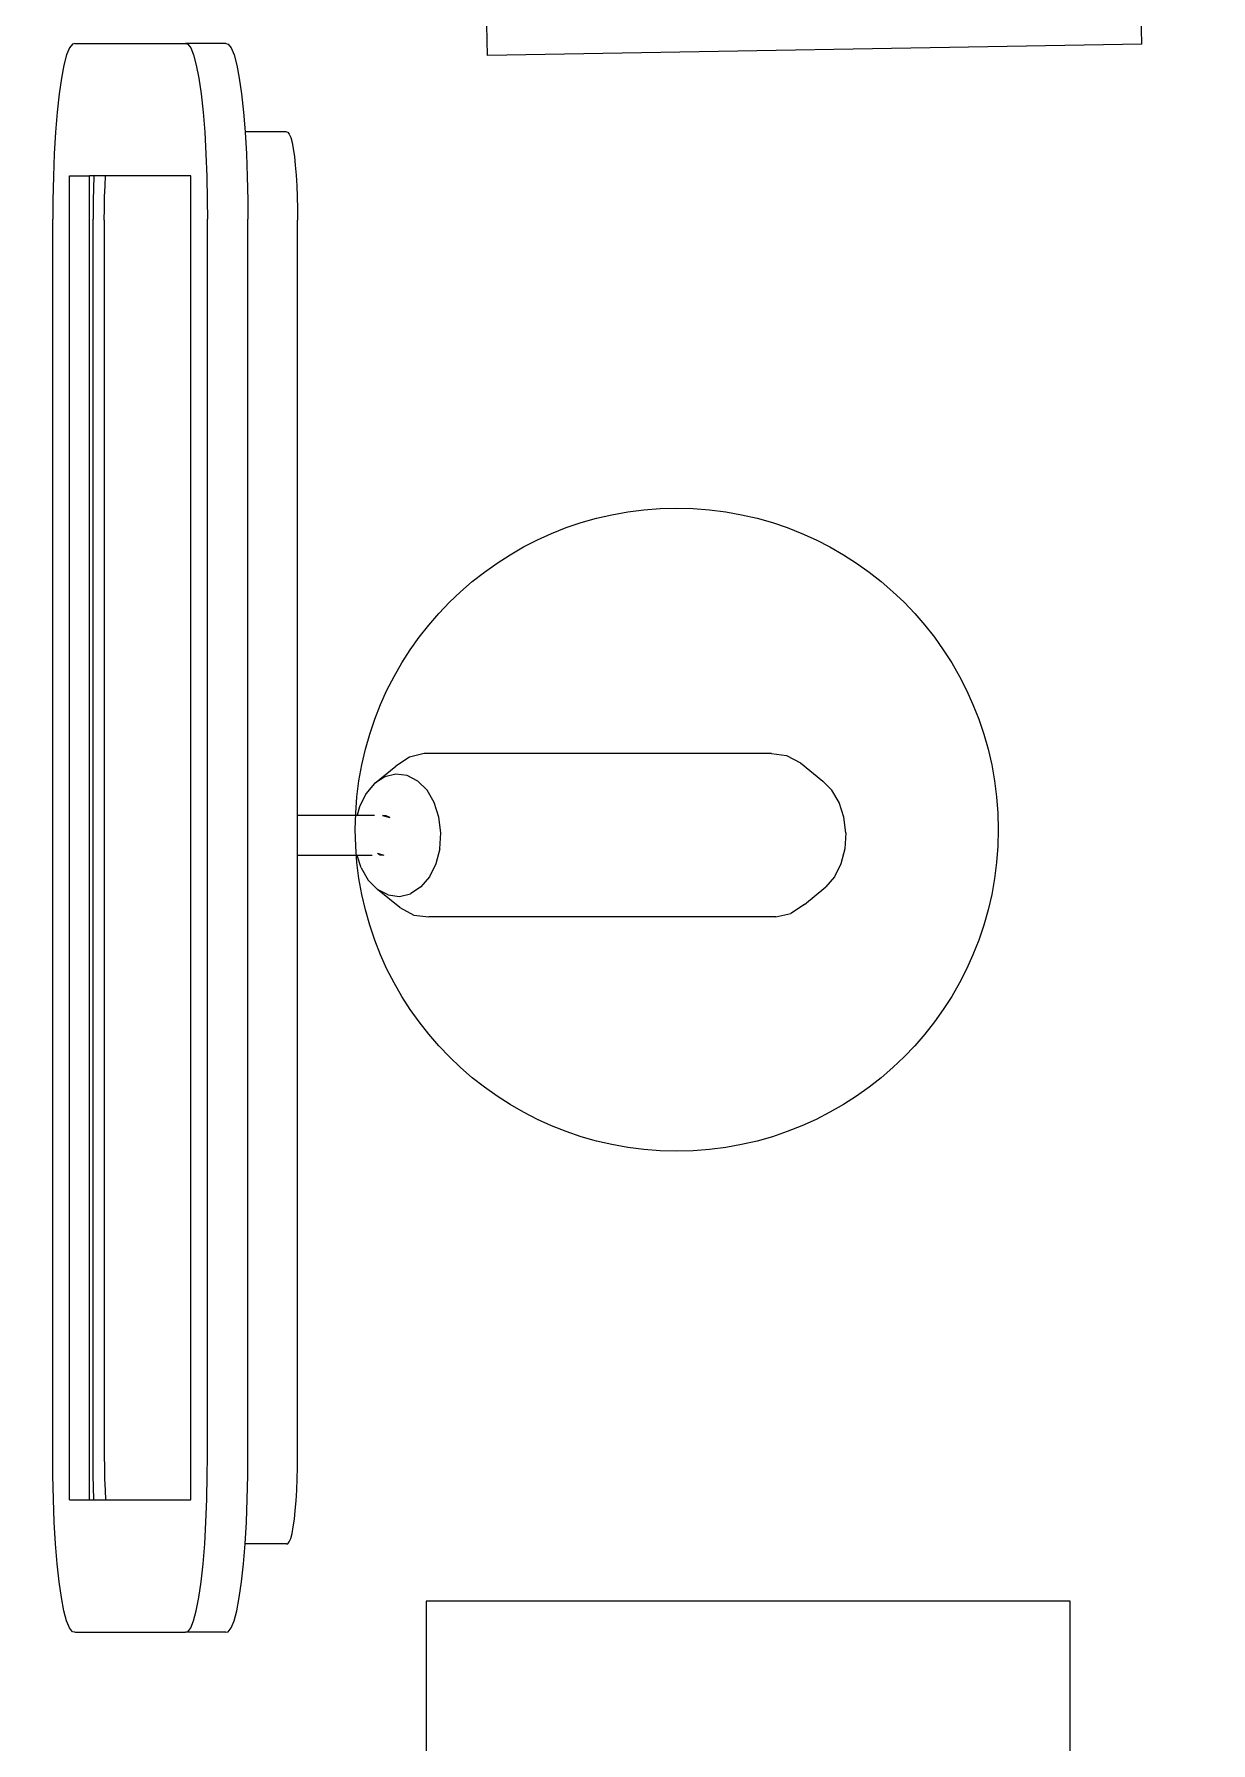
# Model space of a CAD drawing. Header units: metres. Extents: x -17 to 101, y 0 to 79.
# Drawn here: x 57.842 to 58.207, y 28.692 to 29.223 of the extents above; entities that cross this region are included whole.
import ezdxf

# ---------------------------------------------------------------- set-up
doc = ezdxf.new("R2010")
doc.units = ezdxf.units.M
doc.linetypes.add('HIDDEN2', pattern=[0.1875, 0.125, -0.0625])
doc.layers.add('Cotas varias El', color=253, linetype='Continuous', lineweight=13)
doc.layers.add('TOMACORRIENTE', color=5, linetype='HIDDEN2', lineweight=30)

msp = doc.modelspace()

# ---------------------------------------------------------------- linework, layer by layer
at = {"layer": 'Cotas varias El'}
for p, q in [((58.18543569856325, 29.21947791656413), (58.18527403473951, 29.22900154453924)), ((57.9822649684275, 29.21602908833194), (57.98210330460421, 29.22555271630705)), ((57.85158657733609, 29.21617246287853, -0.04536349000801998), (57.85074410279435, 29.21301331909756, -0.04536349000801998)), ((57.8524756031909, 29.21837010512256, -0.04536349000801998), (57.85158657733609, 29.21617246287853, -0.04536349000801998)), ((57.85339410229244, 29.21956402941935, -0.04536349000801998), (57.8524756031909, 29.21837010512256, -0.04536349000801998)), ((57.85412490296744, 29.21969542599201, -0.04536349000801998), (57.85339410229244, 29.21956402941935, -0.04536349000801998)), ((57.85412490296744, 29.21969542599201, -0.04536349000801998), (57.88848072867108, 29.21969542599201, -0.04536349000801998)), ((57.9010379347103, 29.21969542599201, -0.04536349000801998), (57.88848072867108, 29.21969542599201, -0.04536349000801998)), ((57.88848072867108, 29.21969542599201, -0.04536349000801998), (57.88921152934608, 29.21956402941935, -0.04536349000801998)), ((57.88921152934608, 29.21956402941935, -0.04536349000801998), (57.89013002844763, 29.21837010512256, -0.04536349000801998)), ((57.89013002844763, 29.21837010512256, -0.04536349000801998), (57.89101905430243, 29.21617246287853, -0.04536349000801998)), ((57.89101905430243, 29.21617246287853, -0.04536349000801998), (57.89186152884417, 29.21301331909756, -0.04536349000801998)), ((57.9010379347103, 29.21969542599201, -0.04536349000801998), (57.9017687353853, 29.21956402941935, -0.04536349000801998)), ((57.9017687353853, 29.21956402941935, -0.04536349000801998), (57.90268723448685, 29.21837010512256, -0.04536349000801998)), ((57.90268723448685, 29.21837010512256, -0.04536349000801998), (57.90357626034188, 29.21617246287853, -0.04536349000801998)), ((57.90357626034188, 29.21617246287853, -0.04536349000801998), (57.90441873488339, 29.21301331909756, -0.04536349000801998)), ((58.18543569856325, 29.21947791656413), (57.9822649684275, 29.21602908833194)), ((57.85074410279435, 29.21301331909756, -0.04536349000801998), (57.84996436338815, 29.20895336050437, -0.04536349000801998)), ((57.89186152884417, 29.21301331909756, -0.04536349000801998), (57.89264126825037, 29.20895336050437, -0.04536349000801998)), ((57.90441873488339, 29.21301331909756, -0.04536349000801998), (57.90519847428982, 29.20895336050437, -0.04536349000801998)), ((57.84996436338815, 29.20895336050437, -0.04536349000801998), (57.84926233780561, 29.20407057835466, -0.04536349000801998)), ((57.89264126825037, 29.20895336050437, -0.04536349000801998), (57.89334329383291, 29.20407057835466, -0.04536349000801998)), ((57.90519847428982, 29.20895336050437, -0.04536349000801998), (57.90590049987236, 29.20407057835466, -0.04536349000801998)), ((57.84926233780561, 29.20407057835466, -0.04536349000801998), (57.84865151186341, 29.1984587702331, -0.04536349000801998)), ((57.89334329383291, 29.20407057835466, -0.04536349000801998), (57.89395411977512, 29.1984587702331, -0.04536349000801998)), ((57.90590049987236, 29.20407057835466, -0.04536349000801998), (57.90651132581456, 29.1984587702331, -0.04536349000801998)), ((57.84865151186341, 29.1984587702331, -0.04536349000801998), (57.84814361944541, 29.19222573821564, -0.04536349000801998)), ((57.89395411977512, 29.1984587702331, -0.04536349000801998), (57.89446201219312, 29.19222573821564, -0.04536349000801998)), ((57.90651132581456, 29.1984587702331, -0.04536349000801998), (57.90701366364897, 29.19229390599178, -0.04536349000801998)), ((57.84814361944541, 29.19222573821564, -0.04536349000801998), (57.847748417096, 29.18549121800372, -0.04536349000801998)), ((57.89446201219312, 29.19222573821564, -0.04536349000801998), (57.89485721454253, 29.18549121800372, -0.04536349000801998)), ((57.91983519814471, 29.19229390599178, -0.04536349000801998), (57.90701366364897, 29.19229390599178, -0.04536349000801998)), ((57.90701366364897, 29.19229390599178, -0.04536349000801998), (57.90701921823256, 29.19222573821564, -0.04536349000801998)), ((57.90701921823256, 29.19222573821564, -0.04536349000801998), (57.90741442058174, 29.18549121800372, -0.04536349000801998)), ((57.91983519814471, 29.19229390599178, -0.04536349000801998), (57.92028939963348, 29.1922122414275, -0.04536349000801998)), ((57.92028939963348, 29.1922122414275, -0.04536349000801998), (57.92073782600824, 29.19162934794069, -0.04536349000801998)), ((57.92073782600824, 29.19162934794069, -0.04536349000801998), (57.92117186305904, 29.19055642283585, -0.04536349000801998)), ((57.92117186305904, 29.19055642283585, -0.04536349000801998), (57.92158317299277, 29.18901407686, -0.04536349000801998)), ((57.92158317299277, 29.18901407686, -0.04536349000801998), (57.92196385460102, 29.18703193827052, -0.04536349000801998)), ((57.847748417096, 29.18549121800372, -0.04536349000801998), (57.84747349659938, 29.17838457882083, -0.04536349000801998)), ((57.89485721454253, 29.18549121800372, -0.04536349000801998), (57.89513213503938, 29.17838457882083, -0.04536349000801998)), ((57.90741442058174, 29.18549121800372, -0.04536349000801998), (57.90768934107859, 29.17838457882083, -0.04536349000801998)), ((57.92196385460102, 29.18703193827052, -0.04536349000801998), (57.92230659504185, 29.18464808368155, -0.04536349000801998)), ((57.92230659504185, 29.18464808368155, -0.04536349000801998), (57.92260481031758, 29.18190830661744, -0.04536349000801998)), ((57.84747349659938, 29.17838457882083, -0.04536349000801998), (57.84732413914048, 29.17104233824413, -0.04536349000801998)), ((57.85244951186951, 28.7675703459917, -0.04536349000801998), (57.85244951186951, 29.17859314599166, -0.04536349000801998)), ((57.85244951186951, 29.17859314599166, -0.04536349000801998), (57.85872811488912, 29.17859314599166, -0.04536349000801998)), ((57.85872811488912, 28.7675703459917, -0.04536349000801998), (57.85872811488912, 29.17859314599166, -0.04536349000801998)), ((57.86003877106418, 29.17859314599166, -0.04536349000801998), (57.85872811488912, 29.17859314599166, -0.04536349000801998)), ((57.8600307026386, 29.17838457882083, -0.04536349000801998), (57.85988134517993, 29.17104233824413, -0.04536349000801998)), ((57.86003877106418, 29.17859314599166, -0.04536349000801998), (57.8600307026386, 29.17838457882083, -0.04536349000801998)), ((57.86368711383761, 29.17859314599166, -0.04536349000801998), (57.86003877106418, 29.17859314599166, -0.04536349000801998)), ((57.86351013673311, 29.17557733424557, -0.04536349000801998), (57.86368711383761, 29.17859314599166, -0.04536349000801998)), ((57.89015611976924, 29.17859314599166, -0.04536349000801998), (57.86368711383761, 29.17859314599166, -0.04536349000801998)), ((57.89015611976924, 28.7675703459917, -0.04536349000801998), (57.89015611976924, 29.17859314599166, -0.04536349000801998)), ((57.89513213503938, 29.17838457882083, -0.04536349000801998), (57.89528149249804, 29.17104233824413, -0.04536349000801998)), ((57.90768934107859, 29.17838457882083, -0.04536349000801998), (57.90783869853726, 29.17104233824413, -0.04536349000801998)), ((57.92260481031758, 29.18190830661744, -0.04536349000801998), (57.92285277175324, 29.17886523782538, -0.04536349000801998)), ((57.92285277175324, 29.17886523782538, -0.04536349000801998), (57.92304571604291, 29.17557733424557, -0.04536349000801998)), ((57.86337591602296, 29.17210775606047, -0.04536349000801998), (57.86351013673311, 29.17557733424557, -0.04536349000801998)), ((57.92304571604291, 29.17557733424557, -0.04536349000801998), (57.92317993675306, 29.17210775606047, -0.04536349000801998)), ((57.84732413914048, 29.17104233824413, -0.04536349000801998), (57.84730770170131, 29.16520050959154, -0.04536349000801998)), ((57.85988134517993, 29.17104233824413, -0.04536349000801998), (57.85986490774053, 29.16520050959154, -0.04536349000801998)), ((57.86329278118592, 29.16489238599199, -0.04536349000801998), (57.8633029972541, 29.16852315339831, -0.04536349000801998)), ((57.8633029972541, 29.16852315339831, -0.04536349000801998), (57.86337591602296, 29.17210775606047, -0.04536349000801998)), ((57.89528149249804, 29.17104233824413, -0.04536349000801998), (57.89529792993721, 29.16520050959154, -0.04536349000801998)), ((57.90783869853726, 29.17104233824413, -0.04536349000801998), (57.90785513597666, 29.16520050959154, -0.04536349000801998)), ((57.92317993675306, 29.17210775606047, -0.04536349000801998), (57.92325285552215, 29.16852315339831, -0.04536349000801998)), ((57.92325285552215, 29.16852315339831, -0.04536349000801998), (57.9232630715901, 29.16489238599199, -0.04536349000801998)), ((57.84730770170131, 28.78096298239227, -0.04536349000801998), (57.84730770170131, 29.16520050959154, -0.04536349000801998)), ((57.85986490774053, 28.78096298239227, -0.04536349000801998), (57.85986490774053, 29.16520050959154, -0.04536349000801998)), ((57.86329278118592, 29.16489238599199, -0.04536349000801998), (57.86329278118592, 28.78127110599182, -0.04536349000801998)), ((57.89529792993721, 28.78096298239227, -0.04536349000801998), (57.89529792993721, 29.16520050959154, -0.04536349000801998)), ((57.90785513597666, 28.78096298239227, -0.04536349000801998), (57.90785513597666, 29.16520050959154, -0.04536349000801998)), ((57.9232630715901, 28.98018473957329, -0.04536349000801998), (57.9232630715901, 29.16489238599199, -0.04536349000801998)), ((57.95803268743225, 28.9981586467042, -0.04536349000801998), (57.95377561497003, 28.99537993190681, -0.04536349000801998)), ((57.96265324377077, 28.9992844824241, -0.04536349000801998), (57.95803268743225, 28.9981586467042, -0.04536349000801998)), ((58.07041631722359, 28.9992844824241, -0.04536349000801998), (57.96265324377077, 28.9992844824241, -0.04536349000801998)), ((58.07041631722359, 28.9992844824241, -0.04536349000801998), (58.07508547415978, 28.99868071522262, -0.04536349000801998)), ((58.07508547415978, 28.99868071522262, -0.04536349000801998), (58.07948503636453, 28.99638849083651, -0.04536349000801998)), ((57.94721374539586, 28.98996474973858, -0.04536349000801998), (57.95377561497003, 28.99537993190681, -0.04536349000801998)), ((57.95385281581935, 28.99288473957306, -0.04536349000801998), (57.95039736621493, 28.99204279148118, -0.04536349000801998)), ((57.9573446110287, 28.99243321664282, -0.04536349000801998), (57.95385281581935, 28.99288473957306, -0.04536349000801998)), ((57.96063479176996, 28.99071899323182, -0.04536349000801998), (57.9573446110287, 28.99243321664282, -0.04536349000801998)), ((58.07948503636453, 28.99638849083651, -0.04536349000801998), (58.08635837746488, 28.99071899323182, -0.04536349000801998)), ((57.94721374539586, 28.98996474973858, -0.04536349000801998), (57.94451891185963, 28.98679222945513, -0.04536349000801998)), ((57.95039736621493, 28.99204279148118, -0.04536349000801998), (57.94721374539586, 28.98996474973858, -0.04536349000801998)), ((57.96349913766312, 28.98785889083267, -0.04536349000801998), (57.96063479176996, 28.99071899323182, -0.04536349000801998)), ((57.96574244826888, 28.9840478206974, -0.04536349000801998), (57.96349913766312, 28.98785889083267, -0.04536349000801998)), ((58.08922272335803, 28.98785889083267, -0.04536349000801998), (58.08635837746488, 28.99071899323182, -0.04536349000801998)), ((58.0914660339638, 28.9840478206974, -0.04536349000801998), (58.08922272335803, 28.98785889083267, -0.04536349000801998)), ((57.94249651405835, 28.98274143264545, -0.04536349000801998), (57.94183048026503, 28.98018473957329, -0.04536349000801998)), ((57.94451891185963, 28.98679222945513, -0.04536349000801998), (57.94249651405835, 28.98274143264545, -0.04536349000801998)), ((57.96721184567696, 28.97954550095794, -0.04536349000801998), (57.96574244826888, 28.9840478206974, -0.04536349000801998)), ((58.09293543137187, 28.97954550095794, -0.04536349000801998), (58.0914660339638, 28.9840478206974, -0.04536349000801998)), ((57.9232630715901, 28.98018473957329, -0.04536349000801998), (57.94005849794848, 28.98018473957329, -0.04536349000801998)), ((57.9232630715901, 28.96758697737225, -0.04536349000801998), (57.9232630715901, 28.98018473957329, -0.04536349000801998)), ((57.94005849794848, 28.98018473957329, -0.04536349000801998), (57.94183048026503, 28.98018473957329, -0.04536349000801998)), ((57.94183048026503, 28.98018473957329, -0.04536349000801998), (57.94723068245162, 28.98018473957329, -0.04536349000801998)), ((57.94972234409784, 28.98008525387188, -0.04536349000801998), (57.95193083366803, 28.97937999802245, -0.04536349000801998)), ((57.9508594158533, 28.97993821948369, -0.04536349000801998), (57.94972234409784, 28.98008525387188, -0.04536349000801998)), ((57.95193083366803, 28.97937999802245, -0.04536349000801998), (57.9508594158533, 28.97993821948369, -0.04536349000801998)), ((57.96780719288199, 28.9746587572635, -0.04536349000801998), (57.96721184567696, 28.97954550095794, -0.04536349000801998)), ((58.09353077857713, 28.9746587572635, -0.04536349000801998), (58.09293543137187, 28.97954550095794, -0.04536349000801998)), ((57.96748791795608, 28.96972061312128, -0.04536349000801998), (57.96780719288199, 28.9746587572635, -0.04536349000801998)), ((58.09353077857713, 28.9746587572635, -0.04536349000801998), (58.09321150365122, 28.96972061312128, -0.04536349000801998)), ((57.94023859964045, 28.96758697737225, -0.04536349000801998), (57.9232630715901, 28.96758697737225, -0.04536349000801998)), ((57.9232630715901, 28.78127110599182, -0.04536349000801998), (57.9232630715901, 28.96758697737225, -0.04536349000801998)), ((57.94178124899531, 28.96758697737225, -0.04536349000801998), (57.94023859964045, 28.96758697737225, -0.04536349000801998)), ((57.94302984474712, 28.96376120684265, -0.04536349000801998), (57.94178124899531, 28.96758697737225, -0.04536349000801998)), ((57.94645958216688, 28.96758697737225, -0.04536349000801998), (57.94178124899531, 28.96758697737225, -0.04536349000801998)), ((57.94809816695079, 28.96830556859088, -0.04536349000801998), (57.94893262104165, 28.96787080805591, -0.04536349000801998)), ((57.94814680718196, 28.96833782516562, -0.04536349000801998), (57.95006969279734, 28.96772377366817, -0.04536349000801998)), ((57.94893262104165, 28.96787080805591, -0.04536349000801998), (57.95006969279734, 28.96772377366817, -0.04536349000801998)), ((57.96748791795608, 28.96972061312128, -0.04536349000801998), (57.96627577895765, 28.96506759489414, -0.04536349000801998)), ((58.09321150365122, 28.96972061312128, -0.04536349000801998), (58.09199936465279, 28.96506759489414, -0.04536349000801998)), ((57.94302984474712, 28.96376120684265, -0.04536349000801998), (57.94527315535311, 28.95995013670738, -0.04536349000801998)), ((57.96425338115637, 28.96101679808446, -0.04536349000801998), (57.96155854762014, 28.95784427780147, -0.04536349000801998)), ((57.96627577895765, 28.96506759489414, -0.04536349000801998), (57.96425338115637, 28.96101679808446, -0.04536349000801998)), ((58.08997696685128, 28.96101679808446, -0.04536349000801998), (58.08728213331506, 28.95784427780147, -0.04536349000801998)), ((58.09199936465279, 28.96506759489414, -0.04536349000801998), (58.08997696685128, 28.96101679808446, -0.04536349000801998)), ((57.94813750124626, 28.95709003430777, -0.04536349000801998), (57.94527315535311, 28.95995013670738, -0.04536349000801998)), ((57.95501084234661, 28.95142053670354, -0.04536349000801998), (57.94813750124626, 28.95709003430777, -0.04536349000801998)), ((57.95142768198752, 28.95537581089677, -0.04536349000801998), (57.94813750124626, 28.95709003430777, -0.04536349000801998)), ((57.95142768198752, 28.95537581089677, -0.04536349000801998), (57.95491947719688, 28.95492428796653, -0.04536349000801998)), ((57.95491947719688, 28.95492428796653, -0.04536349000801998), (57.95837492680107, 28.95576623605841, -0.04536349000801998)), ((57.96155854762014, 28.95784427780147, -0.04536349000801998), (57.95837492680107, 28.95576623605841, -0.04536349000801998)), ((58.08072026374111, 28.95242909563278, -0.04536349000801998), (58.08728213331506, 28.95784427780147, -0.04536349000801998)), ((57.95501084234661, 28.95142053670354, -0.04536349000801998), (57.95941040455136, 28.94912831231743, -0.04536349000801998)), ((58.08072026374111, 28.95242909563278, -0.04536349000801998), (58.07646319127889, 28.94965038083539, -0.04536349000801998)), ((57.95941040455136, 28.94912831231743, -0.04536349000801998), (57.96407956148732, 28.94852454511594, -0.04536349000801998)), ((58.07184263494037, 28.94852454511594, -0.04536349000801998), (57.96407956148732, 28.94852454511594, -0.04536349000801998)), ((58.07184263494037, 28.94852454511594, -0.04536349000801998), (58.07646319127889, 28.94965038083539, -0.04536349000801998)), ((57.84732413914048, 28.77512115373968, -0.04536349000801998), (57.84730770170131, 28.78096298239227, -0.04536349000801998)), ((57.85988134517993, 28.77512115373968, -0.04536349000801998), (57.85986490774053, 28.78096298239227, -0.04536349000801998)), ((57.86329278118592, 28.78127110599182, -0.04536349000801998), (57.8633029972541, 28.77764033858504, -0.04536349000801998)), ((57.89528149249804, 28.77512115373968, -0.04536349000801998), (57.89529792993721, 28.78096298239227, -0.04536349000801998)), ((57.90783869853726, 28.77512115373968, -0.04536349000801998), (57.90785513597666, 28.78096298239227, -0.04536349000801998)), ((57.92325285552215, 28.77764033858504, -0.04536349000801998), (57.9232630715901, 28.78127110599182, -0.04536349000801998)), ((57.84747349659938, 28.76777891316299, -0.04536349000801998), (57.84732413914048, 28.77512115373968, -0.04536349000801998)), ((57.8600307026386, 28.76777891316299, -0.04536349000801998), (57.85988134517993, 28.77512115373968, -0.04536349000801998)), ((57.8633029972541, 28.77764033858504, -0.04536349000801998), (57.86337591602296, 28.77405573592334, -0.04536349000801998)), ((57.89513213503938, 28.76777891316299, -0.04536349000801998), (57.89528149249804, 28.77512115373968, -0.04536349000801998)), ((57.90768934107859, 28.76777891316299, -0.04536349000801998), (57.90783869853726, 28.77512115373968, -0.04536349000801998)), ((57.92317993675306, 28.77405573592334, -0.04536349000801998), (57.92325285552215, 28.77764033858504, -0.04536349000801998)), ((57.86337591602296, 28.77405573592334, -0.04536349000801998), (57.86351013673311, 28.77058615773869, -0.04536349000801998)), ((57.86351013673311, 28.77058615773869, -0.04536349000801998), (57.86368711383761, 28.7675703459917, -0.04536349000801998)), ((57.92285277175324, 28.76729825415843, -0.04536349000801998), (57.92304571604291, 28.77058615773869, -0.04536349000801998)), ((57.92304571604291, 28.77058615773869, -0.04536349000801998), (57.92317993675306, 28.77405573592334, -0.04536349000801998)), ((57.847748417096, 28.76067227398009, -0.04536349000801998), (57.84747349659938, 28.76777891316299, -0.04536349000801998)), ((57.85244951186951, 28.7675703459917, -0.04536349000801998), (57.85872811488912, 28.7675703459917, -0.04536349000801998)), ((57.85872811488912, 28.7675703459917, -0.04536349000801998), (57.86003877106418, 28.7675703459917, -0.04536349000801998)), ((57.86003877106418, 28.7675703459917, -0.04536349000801998), (57.8600307026386, 28.76777891316299, -0.04536349000801998)), ((57.86003877106418, 28.7675703459917, -0.04536349000801998), (57.86368711383761, 28.7675703459917, -0.04536349000801998)), ((57.86368711383761, 28.7675703459917, -0.04536349000801998), (57.89015611976924, 28.7675703459917, -0.04536349000801998)), ((57.89485721454253, 28.76067227398009, -0.04536349000801998), (57.89513213503938, 28.76777891316299, -0.04536349000801998)), ((57.90741442058174, 28.76067227398009, -0.04536349000801998), (57.90768934107859, 28.76777891316299, -0.04536349000801998)), ((57.92230659504185, 28.76151540830226, -0.04536349000801998), (57.92260481031758, 28.76425518536637, -0.04536349000801998)), ((57.92260481031758, 28.76425518536637, -0.04536349000801998), (57.92285277175324, 28.76729825415843, -0.04536349000801998)), ((57.84814361944541, 28.75393775376817, -0.04536349000801998), (57.847748417096, 28.76067227398009, -0.04536349000801998)), ((57.89446201219312, 28.75393775376817, -0.04536349000801998), (57.89485721454253, 28.76067227398009, -0.04536349000801998)), ((57.90701921823256, 28.75393775376817, -0.04536349000801998), (57.90741442058174, 28.76067227398009, -0.04536349000801998)), ((57.92158317299277, 28.75714941512381, -0.04536349000801998), (57.92196385460102, 28.75913155371329, -0.04536349000801998)), ((57.92196385460102, 28.75913155371329, -0.04536349000801998), (57.92230659504185, 28.76151540830226, -0.04536349000801998)), ((57.84865151186341, 28.74770472175071, -0.04536349000801998), (57.84814361944541, 28.75393775376817, -0.04536349000801998)), ((57.89395411977512, 28.74770472175071, -0.04536349000801998), (57.89446201219312, 28.75393775376817, -0.04536349000801998)), ((57.90651132581456, 28.74770472175071, -0.04536349000801998), (57.90701366364897, 28.75386958599204, -0.04536349000801998)), ((57.90701366364897, 28.75386958599204, -0.04536349000801998), (57.90701921823256, 28.75393775376817, -0.04536349000801998)), ((57.91983519814471, 28.75386958599204, -0.04536349000801998), (57.90701366364897, 28.75386958599204, -0.04536349000801998)), ((57.91983519814471, 28.75386958599204, -0.04536349000801998), (57.92028939963348, 28.75395125055631, -0.04536349000801998)), ((57.92028939963348, 28.75395125055631, -0.04536349000801998), (57.92073782600824, 28.75453414404357, -0.04536349000801998)), ((57.92073782600824, 28.75453414404357, -0.04536349000801998), (57.92117186305904, 28.75560706914796, -0.04536349000801998)), ((57.92117186305904, 28.75560706914796, -0.04536349000801998), (57.92158317299277, 28.75714941512381, -0.04536349000801998)), ((57.84926233780561, 28.74209291362915, -0.04536349000801998), (57.84865151186341, 28.74770472175071, -0.04536349000801998)), ((57.89334329383291, 28.74209291362915, -0.04536349000801998), (57.89395411977512, 28.74770472175071, -0.04536349000801998)), ((57.90590049987236, 28.74209291362915, -0.04536349000801998), (57.90651132581456, 28.74770472175071, -0.04536349000801998)), ((57.84996436338815, 28.73721013147944, -0.04536349000801998), (57.84926233780561, 28.74209291362915, -0.04536349000801998)), ((57.89264126825037, 28.73721013147944, -0.04536349000801998), (57.89334329383291, 28.74209291362915, -0.04536349000801998)), ((57.90519847428982, 28.73721013147944, -0.04536349000801998), (57.90590049987236, 28.74209291362915, -0.04536349000801998)), ((57.85074410279435, 28.73315017288625, -0.04536349000801998), (57.84996436338815, 28.73721013147944, -0.04536349000801998)), ((57.85158657733609, 28.72999102910528, -0.04536349000801998), (57.85074410279435, 28.73315017288625, -0.04536349000801998)), ((57.89101905430243, 28.72999102910528, -0.04536349000801998), (57.89186152884417, 28.73315017288625, -0.04536349000801998)), ((57.89186152884417, 28.73315017288625, -0.04536349000801998), (57.89264126825037, 28.73721013147944, -0.04536349000801998)), ((57.90357626034188, 28.72999102910528, -0.04536349000801998), (57.90441873488339, 28.73315017288625, -0.04536349000801998)), ((57.90441873488339, 28.73315017288625, -0.04536349000801998), (57.90519847428982, 28.73721013147944, -0.04536349000801998)), ((57.8524756031909, 28.7277933868608, -0.04536349000801998), (57.85158657733609, 28.72999102910528, -0.04536349000801998)), ((57.85339410229244, 28.72659946256401, -0.04536349000801998), (57.8524756031909, 28.7277933868608, -0.04536349000801998)), ((57.88921152934608, 28.72659946256401, -0.04536349000801998), (57.89013002844763, 28.7277933868608, -0.04536349000801998)), ((57.89013002844763, 28.7277933868608, -0.04536349000801998), (57.89101905430243, 28.72999102910528, -0.04536349000801998)), ((57.9017687353853, 28.72659946256401, -0.04536349000801998), (57.90268723448685, 28.7277933868608, -0.04536349000801998)), ((57.90268723448685, 28.7277933868608, -0.04536349000801998), (57.90357626034188, 28.72999102910528, -0.04536349000801998)), ((57.85412490296744, 28.7264680659918, -0.04536349000801998), (57.85339410229244, 28.72659946256401, -0.04536349000801998)), ((57.85412490296744, 28.7264680659918, -0.04536349000801998), (57.88848072867108, 28.7264680659918, -0.04536349000801998)), ((57.88848072867108, 28.7264680659918, -0.04536349000801998), (57.88921152934608, 28.72659946256401, -0.04536349000801998)), ((57.9010379347103, 28.7264680659918, -0.04536349000801998), (57.88848072867108, 28.7264680659918, -0.04536349000801998)), ((57.9010379347103, 28.7264680659918, -0.04536349000801998), (57.9017687353853, 28.72659946256401, -0.04536349000801998))]:
    msp.add_line(p, q, dxfattribs=at)
at = {"layer": 'Cotas varias El', "extrusion": (0.004809775982189696, 0.03756015096949575, 0.9992827933643958), "elevation": 1.313753244420195}
msp.add_lwpolyline([(-54.08024860665732, -35.5695372911814), (-54.04211469937841, -35.86710376293833), (-53.84373705154113, -35.84168115808782), (-53.88187095881925, -35.54411468632556)], close=True, dxfattribs=at)
at = {"layer": 'Cotas varias El'}
msp.add_circle((58.04103805013247, 28.97564682923556, -0.04536349000801998), 0.09981519172178265, dxfattribs=at)
at = {"layer": 'TOMACORRIENTE', "lineweight": 25}
msp.add_arc((57.56479256962513, 29.97982999614655), 2.490680989218625, 266.0287823193197, 348.932428171291, dxfattribs=at)

doc.saveas('drawing.dxf')
